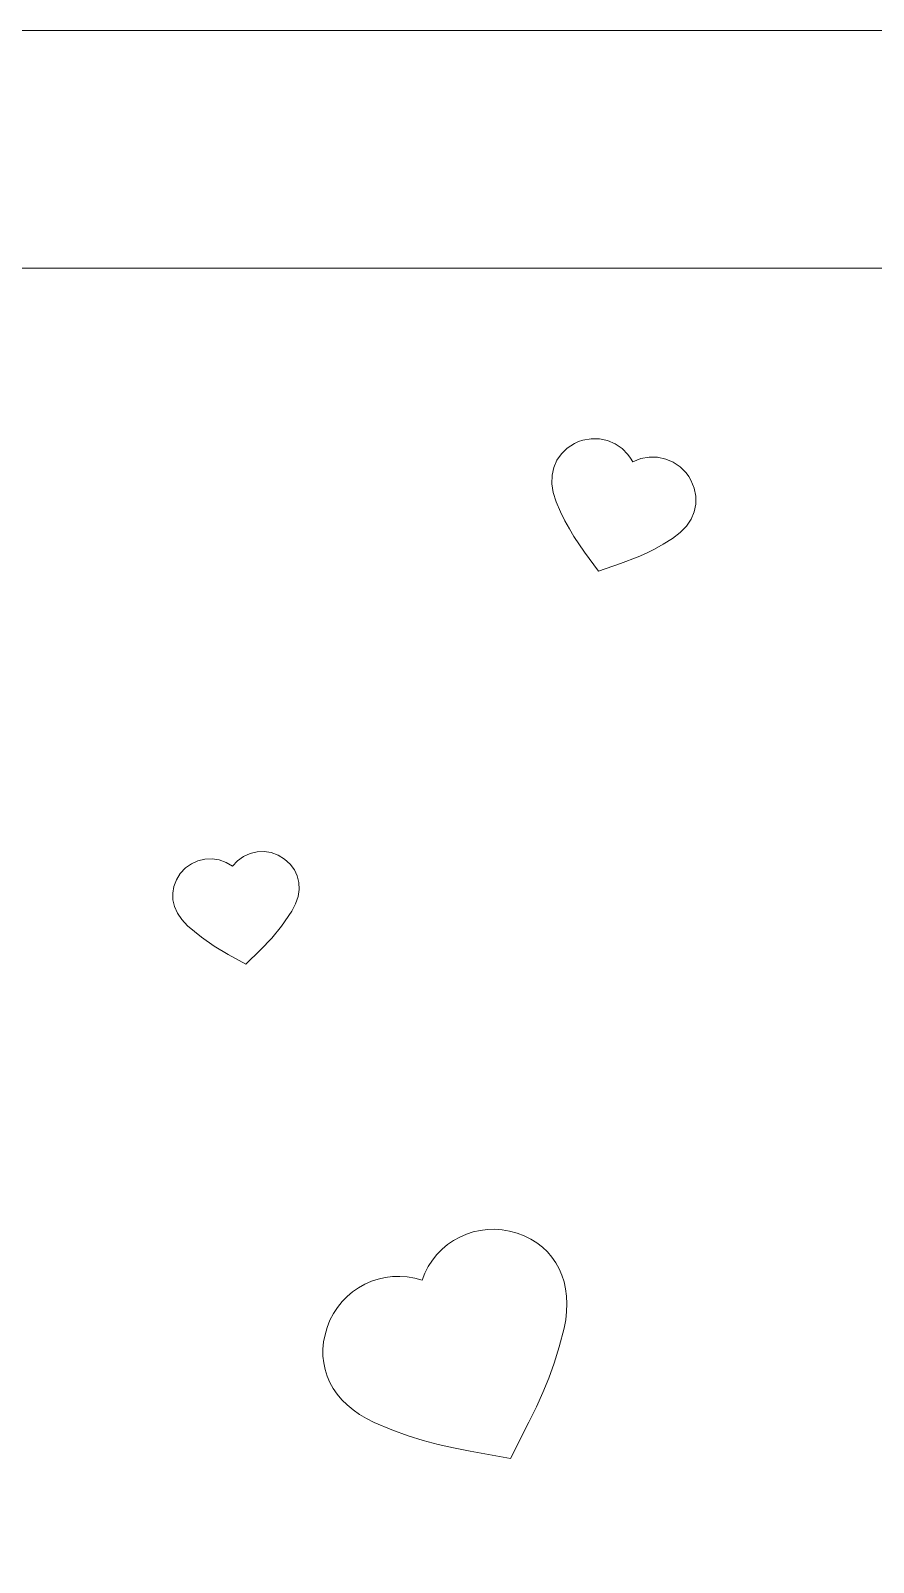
# Model space of a CAD drawing. Header units: millimetres. Extents: x -178 to 178, y -197 to 165.
# Drawn here: x 61.6 to 91.1, y 111.8 to 165.5 of the extents above; entities that cross this region are included whole.
import ezdxf

# ---------------------------------------------------------------- set-up
doc = ezdxf.new("R2010")
doc.units = ezdxf.units.MM
doc.header["$MEASUREMENT"] = 0
doc.layers.add('Calque_par_d_faut', color=7, linetype='Continuous')

msp = doc.modelspace()

# ---------------------------------------------------------------- linework, layer by layer
at = {"layer": 'Calque_par_d_faut', "color": 1, "lineweight": 9}
msp.add_open_spline([(-173.1455, 165.4772), (-174.4725, 165.4763), (-175.7447, 164.9484), (-176.6824, 164.0095), (-176.6824, 164.0095), (-177.6201, 163.0707), (-178.1464, 161.8041), (-178.1455, 160.4772), (-178.1455, 160.4772), (-178.1455, 160.4772), (-178.1455, -24.5228), (-178.1455, -24.5228), (-178.1455, -24.5228), (-178.1447, -25.8498), (-177.6168, -27.122), (-176.6779, -28.0597), (-176.6779, -28.0597), (-175.7391, -28.9974), (-174.4725, -29.5237), (-173.1455, -29.5228), (-173.1455, -29.5228), (-173.1455, -29.5228), (172.4975, -29.5228), (172.4975, -29.5228), (172.4975, -29.5228), (173.8245, -29.522), (175.0967, -28.9941), (176.0344, -28.0552), (176.0344, -28.0552), (176.9721, -27.1163), (177.4984, -25.8498), (177.4975, -24.5228), (177.4975, -24.5228), (177.4975, -24.5228), (177.4975, 71.9694), (177.4975, 71.9694), (177.4975, 71.9694), (177.4975, 71.9694), (177.4975, 79.9694), (177.4975, 79.9694), (177.4975, 79.9694), (177.4975, 79.9694), (177.4975, 160.4772), (177.4975, 160.4772), (177.4975, 160.4772), (177.4967, 161.8041), (176.9688, 163.0763), (176.0299, 164.014), (176.0299, 164.014), (175.0911, 164.9517), (173.8245, 165.478), (172.4975, 165.4772), (172.4975, 165.4772), (172.4975, 165.4772), (-173.1455, 165.4772), (-173.1455, 165.4772), (-173.1455, 165.4772), (-173.1455, 165.4772), (-173.1455, 165.4772), (-173.1455, 165.4772)], degree=3, knots=[0, 0, 0, 0, 0.0625, 0.0625, 0.0625, 0.0625, 0.125, 0.125, 0.125, 0.125, 0.1875, 0.1875, 0.1875, 0.1875, 0.25, 0.25, 0.25, 0.25, 0.3125, 0.3125, 0.3125, 0.3125, 0.375, 0.375, 0.375, 0.375, 0.4375, 0.4375, 0.4375, 0.4375, 0.5, 0.5, 0.5, 0.5, 0.5625, 0.5625, 0.5625, 0.5625, 0.625, 0.625, 0.625, 0.625, 0.6875, 0.6875, 0.6875, 0.6875, 0.75, 0.75, 0.75, 0.75, 0.8125, 0.8125, 0.8125, 0.8125, 0.875, 0.875, 0.875, 0.875, 1, 1, 1, 1], dxfattribs=at)
at = {"layer": 'Calque_par_d_faut', "color": 150, "lineweight": 9}
for points, knots in [([(159.0166, 157.1652), (159.8117, 157.1657), (160.5745, 156.8503), (161.1371, 156.2884), (161.1371, 156.2884), (161.6997, 155.7265), (162.0161, 154.9604), (162.0166, 154.1652), (162.0166, 154.1652), (162.0166, 154.1652), (162.0166, -18.2109), (162.0166, -18.2109), (162.0166, -18.2109), (162.0171, -19.006), (161.7017, -19.7688), (161.1398, -20.3314), (161.1398, -20.3314), (160.5779, -20.894), (159.8117, -21.2104), (159.0166, -21.2109), (159.0166, -21.2109), (159.0166, -21.2109), (38.413, -21.2109), (38.413, -21.2109), (38.413, -21.2109), (37.6179, -21.2114), (36.8551, -20.896), (36.2925, -20.3341), (36.2925, -20.3341), (35.7299, -19.7722), (35.4135, -19.006), (35.413, -18.2109), (35.413, -18.2109), (35.413, -18.2109), (35.413, 154.1652), (35.413, 154.1652), (35.413, 154.1652), (35.4125, 154.9604), (35.7279, 155.7231), (36.2898, 156.2857), (36.2898, 156.2857), (36.8517, 156.8484), (37.6179, 157.1647), (38.413, 157.1652), (38.413, 157.1652), (38.413, 157.1652), (159.0166, 157.1652), (159.0166, 157.1652), (159.0166, 157.1652), (159.0166, 157.1652), (159.0166, 157.1652), (159.0166, 157.1652)], [0, 0, 0, 0, 0.0714286, 0.0714286, 0.0714286, 0.0714286, 0.1428571, 0.1428571, 0.1428571, 0.1428571, 0.2142857, 0.2142857, 0.2142857, 0.2142857, 0.2857143, 0.2857143, 0.2857143, 0.2857143, 0.3571429, 0.3571429, 0.3571429, 0.3571429, 0.4285714, 0.4285714, 0.4285714, 0.4285714, 0.5, 0.5, 0.5, 0.5, 0.5714286, 0.5714286, 0.5714286, 0.5714286, 0.6428571, 0.6428571, 0.6428571, 0.6428571, 0.7142857, 0.7142857, 0.7142857, 0.7142857, 0.7857143, 0.7857143, 0.7857143, 0.7857143, 0.8571429, 0.8571429, 0.8571429, 0.8571429, 1, 1, 1, 1]), ([(82.6924, 150.3768), (82.6924, 150.3768), (82.8331, 150.4413), (82.8331, 150.4413), (82.8331, 150.4413), (82.8331, 150.4413), (82.9769, 150.4902), (82.9769, 150.4902), (82.9769, 150.4902), (82.9769, 150.4902), (83.2693, 150.5431), (83.2693, 150.5431), (83.2693, 150.5431), (83.2693, 150.5431), (83.5616, 150.5379), (83.5616, 150.5379), (83.5616, 150.5379), (83.5616, 150.5379), (83.8453, 150.4774), (83.8453, 150.4774), (83.8453, 150.4774), (83.8453, 150.4774), (84.1124, 150.3641), (84.1124, 150.3641), (84.1124, 150.3641), (84.1124, 150.3641), (84.3546, 150.2006), (84.3546, 150.2006), (84.3546, 150.2006), (84.3546, 150.2006), (84.5638, 149.9895), (84.5638, 149.9895), (84.5638, 149.9895), (84.5638, 149.9895), (84.6534, 149.8668), (84.6534, 149.8668), (84.6534, 149.8668), (84.6534, 149.8668), (84.7317, 149.7333), (84.7317, 149.7333), (84.7317, 149.7333), (84.7317, 149.7333), (84.8468, 149.454), (84.8468, 149.454), (84.8468, 149.454), (84.8468, 149.454), (84.9036, 149.1742), (84.9036, 149.1742), (84.9036, 149.1742), (84.9036, 149.1742), (84.9034, 148.8977), (84.9034, 148.8977), (84.9034, 148.8977), (84.9034, 148.8977), (84.8474, 148.6281), (84.8474, 148.6281), (84.8474, 148.6281), (84.8474, 148.6281), (84.7367, 148.3692), (84.7367, 148.3692), (84.7367, 148.3692), (84.7367, 148.3692), (84.5724, 148.1248), (84.5724, 148.1248), (84.5724, 148.1248), (84.5724, 148.1248), (84.3559, 147.8984), (84.3559, 147.8984), (84.3559, 147.8984), (84.3559, 147.8984), (84.0882, 147.6939), (84.0882, 147.6939), (84.0882, 147.6939), (84.0882, 147.6939), (83.7567, 147.4916), (83.7567, 147.4916), (83.7567, 147.4916), (83.7567, 147.4916), (83.4541, 147.3233), (83.4541, 147.3233), (83.4541, 147.3233), (83.4541, 147.3233), (83.1669, 147.1807), (83.1669, 147.1807), (83.1669, 147.1807), (83.1669, 147.1807), (82.8815, 147.0551), (82.8815, 147.0551), (82.8815, 147.0551), (82.8815, 147.0551), (82.2615, 146.8211), (82.2615, 146.8211), (82.2615, 146.8211), (82.2615, 146.8211), (81.4857, 146.553), (81.4857, 146.553), (81.4857, 146.553), (81.4857, 146.553), (81.0043, 147.2178), (81.0043, 147.2178), (81.0043, 147.2178), (81.0043, 147.2178), (80.6309, 147.7653), (80.6309, 147.7653), (80.6309, 147.7653), (80.6309, 147.7653), (80.4692, 148.032), (80.4692, 148.032), (80.4692, 148.032), (80.4692, 148.032), (80.3159, 148.3136), (80.3159, 148.3136), (80.3159, 148.3136), (80.3159, 148.3136), (80.1647, 148.625), (80.1647, 148.625), (80.1647, 148.625), (80.1647, 148.625), (80.0094, 148.981), (80.0094, 148.981), (80.0094, 148.981), (80.0094, 148.981), (79.9076, 149.3021), (79.9076, 149.3021), (79.9076, 149.3021), (79.9076, 149.3021), (79.8602, 149.6118), (79.8602, 149.6118), (79.8602, 149.6118), (79.8602, 149.6118), (79.866, 149.9062), (79.866, 149.9062), (79.866, 149.9062), (79.866, 149.9062), (79.9239, 150.1818), (79.9239, 150.1818), (79.9239, 150.1818), (79.9239, 150.1818), (80.0328, 150.4347), (80.0328, 150.4347), (80.0328, 150.4347), (80.0328, 150.4347), (80.1913, 150.6612), (80.1913, 150.6612), (80.1913, 150.6612), (80.1913, 150.6612), (80.3985, 150.8577), (80.3985, 150.8577), (80.3985, 150.8577), (80.3985, 150.8577), (80.653, 151.0204), (80.653, 151.0204), (80.653, 151.0204), (80.653, 151.0204), (80.7937, 151.0848), (80.7937, 151.0848), (80.7937, 151.0848), (80.7937, 151.0848), (80.9375, 151.1338), (80.9375, 151.1338), (80.9375, 151.1338), (80.9375, 151.1338), (81.23, 151.1866), (81.23, 151.1866), (81.23, 151.1866), (81.23, 151.1866), (81.5222, 151.1815), (81.5222, 151.1815), (81.5222, 151.1815), (81.5222, 151.1815), (81.806, 151.121), (81.806, 151.121), (81.806, 151.121), (81.806, 151.121), (82.073, 151.0077), (82.073, 151.0077), (82.073, 151.0077), (82.073, 151.0077), (82.3153, 150.8441), (82.3153, 150.8441), (82.3153, 150.8441), (82.3153, 150.8441), (82.5244, 150.633), (82.5244, 150.633), (82.5244, 150.633), (82.5244, 150.633), (82.6141, 150.5104), (82.6141, 150.5104), (82.6141, 150.5104), (82.6141, 150.5104), (82.6924, 150.3768), (82.6924, 150.3768), (82.6924, 150.3768), (82.6924, 150.3768), (82.6924, 150.3768), (82.6924, 150.3768)], [0, 0, 0, 0, 0.02, 0.02, 0.02, 0.02, 0.04, 0.04, 0.04, 0.04, 0.06, 0.06, 0.06, 0.06, 0.08, 0.08, 0.08, 0.08, 0.1, 0.1, 0.1, 0.1, 0.12, 0.12, 0.12, 0.12, 0.14, 0.14, 0.14, 0.14, 0.16, 0.16, 0.16, 0.16, 0.18, 0.18, 0.18, 0.18, 0.2, 0.2, 0.2, 0.2, 0.22, 0.22, 0.22, 0.22, 0.24, 0.24, 0.24, 0.24, 0.26, 0.26, 0.26, 0.26, 0.28, 0.28, 0.28, 0.28, 0.3, 0.3, 0.3, 0.3, 0.32, 0.32, 0.32, 0.32, 0.34, 0.34, 0.34, 0.34, 0.36, 0.36, 0.36, 0.36, 0.38, 0.38, 0.38, 0.38, 0.4, 0.4, 0.4, 0.4, 0.42, 0.42, 0.42, 0.42, 0.44, 0.44, 0.44, 0.44, 0.46, 0.46, 0.46, 0.46, 0.48, 0.48, 0.48, 0.48, 0.5, 0.5, 0.5, 0.5, 0.52, 0.52, 0.52, 0.52, 0.54, 0.54, 0.54, 0.54, 0.56, 0.56, 0.56, 0.56, 0.58, 0.58, 0.58, 0.58, 0.6, 0.6, 0.6, 0.6, 0.62, 0.62, 0.62, 0.62, 0.64, 0.64, 0.64, 0.64, 0.66, 0.66, 0.66, 0.66, 0.68, 0.68, 0.68, 0.68, 0.7, 0.7, 0.7, 0.7, 0.72, 0.72, 0.72, 0.72, 0.74, 0.74, 0.74, 0.74, 0.76, 0.76, 0.76, 0.76, 0.78, 0.78, 0.78, 0.78, 0.8, 0.8, 0.8, 0.8, 0.82, 0.82, 0.82, 0.82, 0.84, 0.84, 0.84, 0.84, 0.86, 0.86, 0.86, 0.86, 0.88, 0.88, 0.88, 0.88, 0.9, 0.9, 0.9, 0.9, 0.92, 0.92, 0.92, 0.92, 0.94, 0.94, 0.94, 0.94, 0.96, 0.96, 0.96, 0.96, 1, 1, 1, 1]), ([(68.6662, 136.2156), (68.6662, 136.2156), (68.846, 136.4093), (68.846, 136.4093), (68.846, 136.4093), (68.846, 136.4093), (69.0545, 136.5586), (69.0545, 136.5586), (69.0545, 136.5586), (69.0545, 136.5586), (69.2842, 136.6627), (69.2842, 136.6627), (69.2842, 136.6627), (69.2842, 136.6627), (69.5277, 136.7204), (69.5277, 136.7204), (69.5277, 136.7204), (69.5277, 136.7204), (69.7778, 136.7309), (69.7778, 136.7309), (69.7778, 136.7309), (69.7778, 136.7309), (70.0271, 136.693), (70.0271, 136.693), (70.0271, 136.693), (70.0271, 136.693), (70.2682, 136.6058), (70.2682, 136.6058), (70.2682, 136.6058), (70.2682, 136.6058), (70.4938, 136.4682), (70.4938, 136.4682), (70.4938, 136.4682), (70.4938, 136.4682), (70.6868, 136.293), (70.6868, 136.293), (70.6868, 136.293), (70.6868, 136.293), (70.8346, 136.096), (70.8346, 136.096), (70.8346, 136.096), (70.8346, 136.096), (70.9367, 135.8803), (70.9367, 135.8803), (70.9367, 135.8803), (70.9367, 135.8803), (70.9927, 135.6495), (70.9927, 135.6495), (70.9927, 135.6495), (70.9927, 135.6495), (71.0021, 135.4068), (71.0021, 135.4068), (71.0021, 135.4068), (71.0021, 135.4068), (70.9645, 135.1555), (70.9645, 135.1555), (70.9645, 135.1555), (70.9645, 135.1555), (70.8794, 134.899), (70.8794, 134.899), (70.8794, 134.899), (70.8794, 134.899), (70.7464, 134.6405), (70.7464, 134.6405), (70.7464, 134.6405), (70.7464, 134.6405), (70.3892, 134.1172), (70.3892, 134.1172), (70.3892, 134.1172), (70.3892, 134.1172), (70.042, 133.6963), (70.042, 133.6963), (70.042, 133.6963), (70.042, 133.6963), (69.6453, 133.2847), (69.6453, 133.2847), (69.6453, 133.2847), (69.6453, 133.2847), (69.1397, 132.7888), (69.1397, 132.7888), (69.1397, 132.7888), (69.1397, 132.7888), (68.5186, 133.129), (68.5186, 133.129), (68.5186, 133.129), (68.5186, 133.129), (68.0251, 133.4177), (68.0251, 133.4177), (68.0251, 133.4177), (68.0251, 133.4177), (67.5768, 133.7286), (67.5768, 133.7286), (67.5768, 133.7286), (67.5768, 133.7286), (67.0911, 134.1355), (67.0911, 134.1355), (67.0911, 134.1355), (67.0911, 134.1355), (66.893, 134.3481), (66.893, 134.3481), (66.893, 134.3481), (66.893, 134.3481), (66.7415, 134.5719), (66.7415, 134.5719), (66.7415, 134.5719), (66.7415, 134.5719), (66.6371, 134.8036), (66.6371, 134.8036), (66.6371, 134.8036), (66.6371, 134.8036), (66.5804, 135.0398), (66.5804, 135.0398), (66.5804, 135.0398), (66.5804, 135.0398), (66.5717, 135.2772), (66.5717, 135.2772), (66.5717, 135.2772), (66.5717, 135.2772), (66.6115, 135.5124), (66.6115, 135.5124), (66.6115, 135.5124), (66.6115, 135.5124), (66.7003, 135.7422), (66.7003, 135.7422), (66.7003, 135.7422), (66.7003, 135.7422), (66.8386, 135.9631), (66.8386, 135.9631), (66.8386, 135.9631), (66.8386, 135.9631), (67.0184, 136.1567), (67.0184, 136.1567), (67.0184, 136.1567), (67.0184, 136.1567), (67.2268, 136.3061), (67.2268, 136.3061), (67.2268, 136.3061), (67.2268, 136.3061), (67.4565, 136.4101), (67.4565, 136.4101), (67.4565, 136.4101), (67.4565, 136.4101), (67.7001, 136.4679), (67.7001, 136.4679), (67.7001, 136.4679), (67.7001, 136.4679), (67.9502, 136.4783), (67.9502, 136.4783), (67.9502, 136.4783), (67.9502, 136.4783), (68.1995, 136.4405), (68.1995, 136.4405), (68.1995, 136.4405), (68.1995, 136.4405), (68.4406, 136.3532), (68.4406, 136.3532), (68.4406, 136.3532), (68.4406, 136.3532), (68.6662, 136.2156), (68.6662, 136.2156), (68.6662, 136.2156), (68.6662, 136.2156), (68.6662, 136.2156), (68.6662, 136.2156)], [0, 0, 0, 0, 0.0238095, 0.0238095, 0.0238095, 0.0238095, 0.047619, 0.047619, 0.047619, 0.047619, 0.0714286, 0.0714286, 0.0714286, 0.0714286, 0.0952381, 0.0952381, 0.0952381, 0.0952381, 0.1190476, 0.1190476, 0.1190476, 0.1190476, 0.1428571, 0.1428571, 0.1428571, 0.1428571, 0.1666667, 0.1666667, 0.1666667, 0.1666667, 0.1904762, 0.1904762, 0.1904762, 0.1904762, 0.2142857, 0.2142857, 0.2142857, 0.2142857, 0.2380952, 0.2380952, 0.2380952, 0.2380952, 0.2619048, 0.2619048, 0.2619048, 0.2619048, 0.2857143, 0.2857143, 0.2857143, 0.2857143, 0.3095238, 0.3095238, 0.3095238, 0.3095238, 0.3333333, 0.3333333, 0.3333333, 0.3333333, 0.3571429, 0.3571429, 0.3571429, 0.3571429, 0.3809524, 0.3809524, 0.3809524, 0.3809524, 0.4047619, 0.4047619, 0.4047619, 0.4047619, 0.4285714, 0.4285714, 0.4285714, 0.4285714, 0.452381, 0.452381, 0.452381, 0.452381, 0.4761905, 0.4761905, 0.4761905, 0.4761905, 0.5, 0.5, 0.5, 0.5, 0.5238095, 0.5238095, 0.5238095, 0.5238095, 0.547619, 0.547619, 0.547619, 0.547619, 0.5714286, 0.5714286, 0.5714286, 0.5714286, 0.5952381, 0.5952381, 0.5952381, 0.5952381, 0.6190476, 0.6190476, 0.6190476, 0.6190476, 0.6428571, 0.6428571, 0.6428571, 0.6428571, 0.6666667, 0.6666667, 0.6666667, 0.6666667, 0.6904762, 0.6904762, 0.6904762, 0.6904762, 0.7142857, 0.7142857, 0.7142857, 0.7142857, 0.7380952, 0.7380952, 0.7380952, 0.7380952, 0.7619048, 0.7619048, 0.7619048, 0.7619048, 0.7857143, 0.7857143, 0.7857143, 0.7857143, 0.8095238, 0.8095238, 0.8095238, 0.8095238, 0.8333333, 0.8333333, 0.8333333, 0.8333333, 0.8571429, 0.8571429, 0.8571429, 0.8571429, 0.8809524, 0.8809524, 0.8809524, 0.8809524, 0.9047619, 0.9047619, 0.9047619, 0.9047619, 0.9285714, 0.9285714, 0.9285714, 0.9285714, 0.952381, 0.952381, 0.952381, 0.952381, 1, 1, 1, 1]), ([(75.3091, 121.7184), (75.3091, 121.7184), (75.4077, 121.9685), (75.4077, 121.9685), (75.4077, 121.9685), (75.4077, 121.9685), (75.5286, 122.2029), (75.5286, 122.2029), (75.5286, 122.2029), (75.5286, 122.2029), (75.6703, 122.4207), (75.6703, 122.4207), (75.6703, 122.4207), (75.6703, 122.4207), (75.831, 122.6211), (75.831, 122.6211), (75.831, 122.6211), (75.831, 122.6211), (76.0091, 122.8033), (76.0091, 122.8033), (76.0091, 122.8033), (76.0091, 122.8033), (76.2029, 122.9665), (76.2029, 122.9665), (76.2029, 122.9665), (76.2029, 122.9665), (76.4107, 123.1098), (76.4107, 123.1098), (76.4107, 123.1098), (76.4107, 123.1098), (76.6308, 123.2324), (76.6308, 123.2324), (76.6308, 123.2324), (76.6308, 123.2324), (76.8616, 123.3334), (76.8616, 123.3334), (76.8616, 123.3334), (76.8616, 123.3334), (77.1015, 123.4121), (77.1015, 123.4121), (77.1015, 123.4121), (77.1015, 123.4121), (77.3486, 123.4676), (77.3486, 123.4676), (77.3486, 123.4676), (77.3486, 123.4676), (77.6014, 123.4991), (77.6014, 123.4991), (77.6014, 123.4991), (77.6014, 123.4991), (77.8583, 123.5058), (77.8583, 123.5058), (77.8583, 123.5058), (77.8583, 123.5058), (78.1174, 123.4867), (78.1174, 123.4867), (78.1174, 123.4867), (78.1174, 123.4867), (78.3772, 123.4412), (78.3772, 123.4412), (78.3772, 123.4412), (78.3772, 123.4412), (78.6359, 123.3683), (78.6359, 123.3683), (78.6359, 123.3683), (78.6359, 123.3683), (78.8849, 123.272), (78.8849, 123.272), (78.8849, 123.272), (78.8849, 123.272), (79.1161, 123.1573), (79.1161, 123.1573), (79.1161, 123.1573), (79.1161, 123.1573), (79.3293, 123.0249), (79.3293, 123.0249), (79.3293, 123.0249), (79.3293, 123.0249), (79.5241, 122.8756), (79.5241, 122.8756), (79.5241, 122.8756), (79.5241, 122.8756), (79.7, 122.7102), (79.7, 122.7102), (79.7, 122.7102), (79.7, 122.7102), (79.8568, 122.5293), (79.8568, 122.5293), (79.8568, 122.5293), (79.8568, 122.5293), (79.994, 122.3339), (79.994, 122.3339), (79.994, 122.3339), (79.994, 122.3339), (80.1112, 122.1245), (80.1112, 122.1245), (80.1112, 122.1245), (80.1112, 122.1245), (80.2081, 121.9021), (80.2081, 121.9021), (80.2081, 121.9021), (80.2081, 121.9021), (80.2843, 121.6673), (80.2843, 121.6673), (80.2843, 121.6673), (80.2843, 121.6673), (80.3394, 121.4209), (80.3394, 121.4209), (80.3394, 121.4209), (80.3394, 121.4209), (80.3731, 121.1637), (80.3731, 121.1637), (80.3731, 121.1637), (80.3731, 121.1637), (80.385, 120.8963), (80.385, 120.8963), (80.385, 120.8963), (80.385, 120.8963), (80.3746, 120.6197), (80.3746, 120.6197), (80.3746, 120.6197), (80.3746, 120.6197), (80.3417, 120.3345), (80.3417, 120.3345), (80.3417, 120.3345), (80.3417, 120.3345), (80.2858, 120.0415), (80.2858, 120.0415), (80.2858, 120.0415), (80.2858, 120.0415), (80.1146, 119.3892), (80.1146, 119.3892), (80.1146, 119.3892), (80.1146, 119.3892), (79.9385, 118.8144), (79.9385, 118.8144), (79.9385, 118.8144), (79.9385, 118.8144), (79.7508, 118.2901), (79.7508, 118.2901), (79.7508, 118.2901), (79.7508, 118.2901), (79.5448, 117.7893), (79.5448, 117.7893), (79.5448, 117.7893), (79.5448, 117.7893), (79.3137, 117.285), (79.3137, 117.285), (79.3137, 117.285), (79.3137, 117.285), (79.0507, 116.7501), (79.0507, 116.7501), (79.0507, 116.7501), (79.0507, 116.7501), (78.4026, 115.4806), (78.4026, 115.4806), (78.4026, 115.4806), (78.4026, 115.4806), (76.9998, 115.7329), (76.9998, 115.7329), (76.9998, 115.7329), (76.9998, 115.7329), (76.4148, 115.8473), (76.4148, 115.8473), (76.4148, 115.8473), (76.4148, 115.8473), (75.8735, 115.9686), (75.8735, 115.9686), (75.8735, 115.9686), (75.8735, 115.9686), (75.3501, 116.1076), (75.3501, 116.1076), (75.3501, 116.1076), (75.3501, 116.1076), (74.8191, 116.2755), (74.8191, 116.2755), (74.8191, 116.2755), (74.8191, 116.2755), (74.255, 116.4832), (74.255, 116.4832), (74.255, 116.4832), (74.255, 116.4832), (73.6321, 116.7417), (73.6321, 116.7417), (73.6321, 116.7417), (73.6321, 116.7417), (73.365, 116.8746), (73.365, 116.8746), (73.365, 116.8746), (73.365, 116.8746), (73.1181, 117.021), (73.1181, 117.021), (73.1181, 117.021), (73.1181, 117.021), (72.8916, 117.1802), (72.8916, 117.1802), (72.8916, 117.1802), (72.8916, 117.1802), (72.6859, 117.3514), (72.6859, 117.3514), (72.6859, 117.3514), (72.6859, 117.3514), (72.5015, 117.5339), (72.5015, 117.5339), (72.5015, 117.5339), (72.5015, 117.5339), (72.3388, 117.7269), (72.3388, 117.7269), (72.3388, 117.7269), (72.3388, 117.7269), (72.198, 117.9297), (72.198, 117.9297), (72.198, 117.9297), (72.198, 117.9297), (72.0795, 118.1414), (72.0795, 118.1414), (72.0795, 118.1414), (72.0795, 118.1414), (71.9838, 118.3614), (71.9838, 118.3614), (71.9838, 118.3614), (71.9838, 118.3614), (71.9112, 118.5889), (71.9112, 118.5889), (71.9112, 118.5889), (71.9112, 118.5889), (71.8622, 118.8231), (71.8622, 118.8231), (71.8622, 118.8231), (71.8622, 118.8231), (71.8369, 119.0633), (71.8369, 119.0633), (71.8369, 119.0633), (71.8369, 119.0633), (71.836, 119.3087), (71.836, 119.3087), (71.836, 119.3087), (71.836, 119.3087), (71.8596, 119.5586), (71.8596, 119.5586), (71.8596, 119.5586), (71.8596, 119.5586), (71.9082, 119.8121), (71.9082, 119.8121), (71.9082, 119.8121), (71.9082, 119.8121), (71.9823, 120.0686), (71.9823, 120.0686), (71.9823, 120.0686), (71.9823, 120.0686), (72.0808, 120.3187), (72.0808, 120.3187), (72.0808, 120.3187), (72.0808, 120.3187), (72.2018, 120.553), (72.2018, 120.553), (72.2018, 120.553), (72.2018, 120.553), (72.3435, 120.7708), (72.3435, 120.7708), (72.3435, 120.7708), (72.3435, 120.7708), (72.5042, 120.9712), (72.5042, 120.9712), (72.5042, 120.9712), (72.5042, 120.9712), (72.6823, 121.1535), (72.6823, 121.1535), (72.6823, 121.1535), (72.6823, 121.1535), (72.876, 121.3166), (72.876, 121.3166), (72.876, 121.3166), (72.876, 121.3166), (73.0838, 121.4599), (73.0838, 121.4599), (73.0838, 121.4599), (73.0838, 121.4599), (73.304, 121.5825), (73.304, 121.5825), (73.304, 121.5825), (73.304, 121.5825), (73.5348, 121.6836), (73.5348, 121.6836), (73.5348, 121.6836), (73.5348, 121.6836), (73.7746, 121.7623), (73.7746, 121.7623), (73.7746, 121.7623), (73.7746, 121.7623), (74.0218, 121.8178), (74.0218, 121.8178), (74.0218, 121.8178), (74.0218, 121.8178), (74.2746, 121.8493), (74.2746, 121.8493), (74.2746, 121.8493), (74.2746, 121.8493), (74.5314, 121.8559), (74.5314, 121.8559), (74.5314, 121.8559), (74.5314, 121.8559), (74.7906, 121.8369), (74.7906, 121.8369), (74.7906, 121.8369), (74.7906, 121.8369), (75.0503, 121.7913), (75.0503, 121.7913), (75.0503, 121.7913), (75.0503, 121.7913), (75.3091, 121.7184), (75.3091, 121.7184), (75.3091, 121.7184), (75.3091, 121.7184), (75.3091, 121.7184), (75.3091, 121.7184)], [0, 0, 0, 0, 0.0125, 0.0125, 0.0125, 0.0125, 0.025, 0.025, 0.025, 0.025, 0.0375, 0.0375, 0.0375, 0.0375, 0.05, 0.05, 0.05, 0.05, 0.0625, 0.0625, 0.0625, 0.0625, 0.075, 0.075, 0.075, 0.075, 0.0875, 0.0875, 0.0875, 0.0875, 0.1, 0.1, 0.1, 0.1, 0.1125, 0.1125, 0.1125, 0.1125, 0.125, 0.125, 0.125, 0.125, 0.1375, 0.1375, 0.1375, 0.1375, 0.15, 0.15, 0.15, 0.15, 0.1625, 0.1625, 0.1625, 0.1625, 0.175, 0.175, 0.175, 0.175, 0.1875, 0.1875, 0.1875, 0.1875, 0.2, 0.2, 0.2, 0.2, 0.2125, 0.2125, 0.2125, 0.2125, 0.225, 0.225, 0.225, 0.225, 0.2375, 0.2375, 0.2375, 0.2375, 0.25, 0.25, 0.25, 0.25, 0.2625, 0.2625, 0.2625, 0.2625, 0.275, 0.275, 0.275, 0.275, 0.2875, 0.2875, 0.2875, 0.2875, 0.3, 0.3, 0.3, 0.3, 0.3125, 0.3125, 0.3125, 0.3125, 0.325, 0.325, 0.325, 0.325, 0.3375, 0.3375, 0.3375, 0.3375, 0.35, 0.35, 0.35, 0.35, 0.3625, 0.3625, 0.3625, 0.3625, 0.375, 0.375, 0.375, 0.375, 0.3875, 0.3875, 0.3875, 0.3875, 0.4, 0.4, 0.4, 0.4, 0.4125, 0.4125, 0.4125, 0.4125, 0.425, 0.425, 0.425, 0.425, 0.4375, 0.4375, 0.4375, 0.4375, 0.45, 0.45, 0.45, 0.45, 0.4625, 0.4625, 0.4625, 0.4625, 0.475, 0.475, 0.475, 0.475, 0.4875, 0.4875, 0.4875, 0.4875, 0.5, 0.5, 0.5, 0.5, 0.5125, 0.5125, 0.5125, 0.5125, 0.525, 0.525, 0.525, 0.525, 0.5375, 0.5375, 0.5375, 0.5375, 0.55, 0.55, 0.55, 0.55, 0.5625, 0.5625, 0.5625, 0.5625, 0.575, 0.575, 0.575, 0.575, 0.5875, 0.5875, 0.5875, 0.5875, 0.6, 0.6, 0.6, 0.6, 0.6125, 0.6125, 0.6125, 0.6125, 0.625, 0.625, 0.625, 0.625, 0.6375, 0.6375, 0.6375, 0.6375, 0.65, 0.65, 0.65, 0.65, 0.6625, 0.6625, 0.6625, 0.6625, 0.675, 0.675, 0.675, 0.675, 0.6875, 0.6875, 0.6875, 0.6875, 0.7, 0.7, 0.7, 0.7, 0.7125, 0.7125, 0.7125, 0.7125, 0.725, 0.725, 0.725, 0.725, 0.7375, 0.7375, 0.7375, 0.7375, 0.75, 0.75, 0.75, 0.75, 0.7625, 0.7625, 0.7625, 0.7625, 0.775, 0.775, 0.775, 0.775, 0.7875, 0.7875, 0.7875, 0.7875, 0.8, 0.8, 0.8, 0.8, 0.8125, 0.8125, 0.8125, 0.8125, 0.825, 0.825, 0.825, 0.825, 0.8375, 0.8375, 0.8375, 0.8375, 0.85, 0.85, 0.85, 0.85, 0.8625, 0.8625, 0.8625, 0.8625, 0.875, 0.875, 0.875, 0.875, 0.8875, 0.8875, 0.8875, 0.8875, 0.9, 0.9, 0.9, 0.9, 0.9125, 0.9125, 0.9125, 0.9125, 0.925, 0.925, 0.925, 0.925, 0.9375, 0.9375, 0.9375, 0.9375, 0.95, 0.95, 0.95, 0.95, 0.9625, 0.9625, 0.9625, 0.9625, 0.975, 0.975, 0.975, 0.975, 1, 1, 1, 1])]:
    msp.add_open_spline(points, degree=3, knots=knots, dxfattribs=at)

doc.saveas('drawing.dxf')
